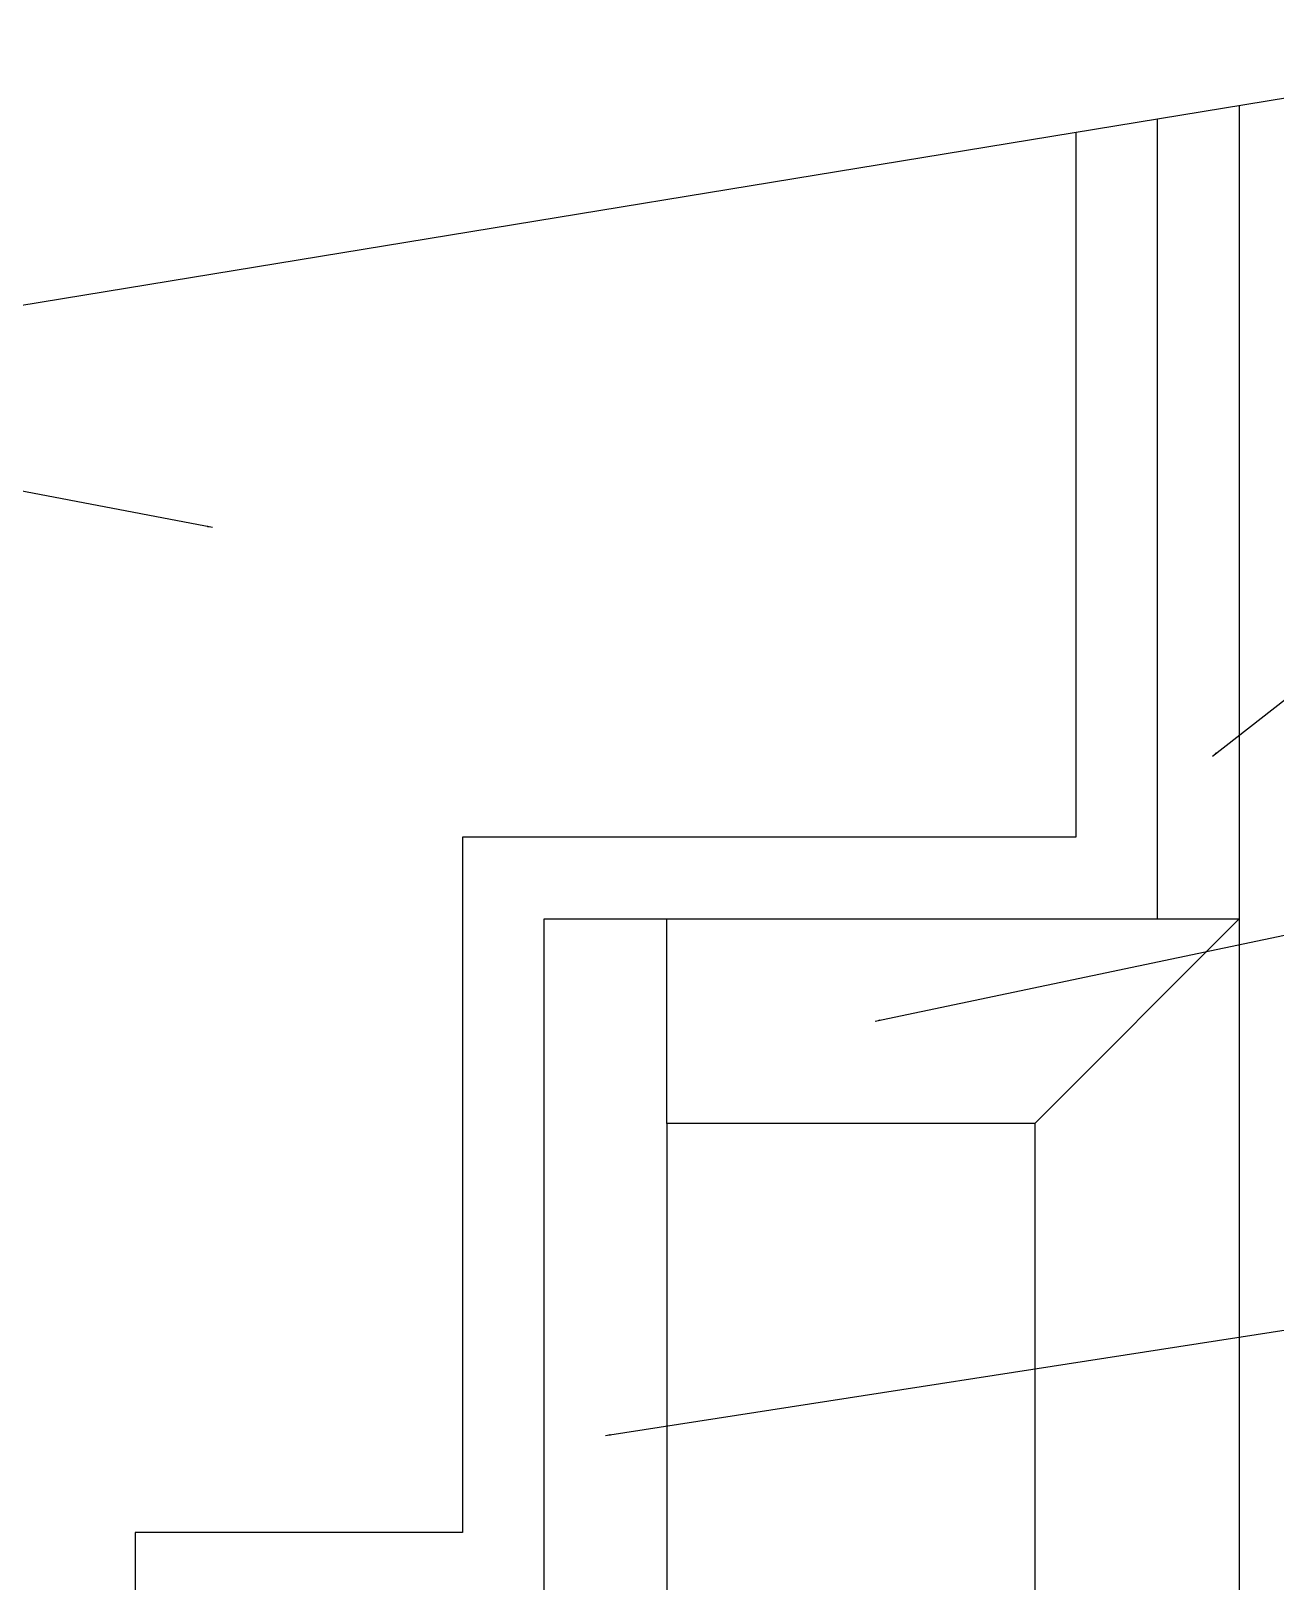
# Model space of a CAD drawing. Header units: metres. Extents: x 53 to 5323, y 88 to 7028.
# Drawn here: x 4004 to 4612, y 6270 to 7028 of the extents above; entities that cross this region are included whole.
import ezdxf

# ---------------------------------------------------------------- set-up
doc = ezdxf.new("R2010")
doc.units = ezdxf.units.M
for name, color, linetype in [('2', 2, 'Continuous'), ('4', 4, 'Continuous'), ('BH', 3, 'Continuous'), ('DIM', 3, 'Continuous')]:
    doc.layers.add(name, color=color, linetype=linetype)
doc.dimstyles.get("Standard").update_dxf_attribs({"dimtxt": 2.5, "dimasz": 2.5, "dimexe": 1.25, "dimexo": 0.625, "dimtad": 1, "dimcen": 2.5, "dimazin": 3, "dimtfac": 1, "dimtmove": 0, "dimatfit": 3})

msp = doc.modelspace()

# ---------------------------------------------------------------- hatches: boundary and pattern name
at = {"layer": 'BH'}
h = msp.add_hatch(dxfattribs=at)
h.set_pattern_fill('AR-CONC', scale=10)
h.paths.add_polyline_path([(4254.48, 6593.93), (4554.48, 6593.93), (4554.48, 6985.21), (4514.48, 6978.65), (4514.48, 6633.93), (4214.48, 6633.93), (4214.48, 6293.93), (4054.48, 6293.93), (4054.48, 5833.93), (4014.48, 5833.93), (4014.48, 5447.42), (4054.48, 5453.98), (4054.48, 5793.93), (4094.48, 5793.93), (4094.48, 6253.93), (4254.48, 6253.93)])
h = msp.add_hatch(dxfattribs=at)
h.set_pattern_fill('ANSI33', scale=200)
h.paths.add_polyline_path([(4254.48, 6253.93), (4314.48, 6253.93), (4314.48, 6493.93), (4314.48, 6593.93), (4254.48, 6593.93)])
h.paths.add_polyline_path([(4494.48, 6493.93), (4594.48, 6593.93), (4314.48, 6593.93), (4314.48, 6493.93)])
h.paths.add_polyline_path([(4594.48, 6991.77), (4554.48, 6985.21), (4554.48, 6593.93), (4594.48, 6593.93)])
h.paths.add_polyline_path([(4094.48, 6253.93), (4094.48, 5973.93), (4194.48, 5973.93, -0.91), (4194.48, 6093.93), (4314.48, 6093.93), (4314.48, 6253.93)])
h.paths.add_polyline_path([(4314.48, 6253.93), (4314.48, 6093.93, 1.07)])
h.paths.add_polyline_path([(4194.48, 5873.93), (4194.48, 5893.93, 0.79), (4194.48, 5973.93), (4094.48, 5973.93), (4094.48, 5753.93), (4114.48, 5753.93, -0.28)])
h.paths.add_polyline_path([(4094.48, 5793.93), (4054.48, 5793.93), (4054.48, 5453.98), (4094.48, 5460.54)])
h = msp.add_hatch(dxfattribs=at)
h.set_pattern_fill('AR-CONC', scale=40)
h.paths.add_polyline_path([(4214.48, 6633.93), (4514.48, 6633.93), (4514.48, 6978.65), (3694.48, 6844.17), (3694.48, 5394.94), (4014.48, 5447.42), (4014.48, 5833.93), (4054.48, 5833.93), (4054.48, 6293.93), (4214.48, 6293.93)])
h = msp.add_hatch(dxfattribs=at)
h.set_pattern_fill('ANSI31', scale=1000)
h.paths.add_polyline_path([(4054.48, 6293.93), (4214.48, 6293.93), (4214.48, 6633.93), (4514.48, 6633.93), (4514.48, 6978.65), (3694.48, 6844.17), (3694.48, 5394.94), (4014.48, 5447.42), (4014.48, 5833.93), (4054.48, 5833.93)])

# ---------------------------------------------------------------- linework, layer by layer
at = {"layer": '2'}
msp.add_lwpolyline([(4514.48, 6978.65), (4514.48, 6633.93), (4214.48, 6633.93), (4214.48, 6293.93), (4054.48, 6293.93), (4054.48, 5833.93), (4014.48, 5833.93), (4014.48, 5447.42)], dxfattribs=at)
at = {"layer": '4'}
for p, q in [((4554.48, 6593.93), (4554.48, 6985.21)), ((4254.48, 6593.93), (4594.48, 6593.93)), ((4254.48, 6253.93), (4254.48, 6593.93)), ((4314.48, 6493.93), (4314.48, 6593.93)), ((4594.48, 6593.93), (4594.48, 5542.54)), ((4494.48, 6493.93), (4494.48, 5526.14))]:
    msp.add_line(p, q, dxfattribs=at)
msp.add_lwpolyline([(4594.48, 6991.77), (4594.48, 6593.93), (4494.48, 6493.93), (4314.48, 6493.93), (4314.48, 6253.93, -1.07), (4314.48, 6093.93), (4194.48, 6093.93, 0.91), (4194.48, 5973.93, -0.79), (4194.48, 5893.93), (4194.48, 5873.93, 0.28), (4114.48, 5753.93), (4094.48, 5753.93)], format="xyb", dxfattribs=at)
at = {"layer": 'DIM'}
msp.add_line((3546.39, 6819.88), (4816.08, 7028.11), dxfattribs=at)

# ---------------------------------------------------------------- leaders
for points in [[(4092.22, 6785.36), (3346.47, 6927.93)], [(4581.38, 6673.6), (4799.87, 6843.75)], [(4416.35, 6543.93), (4852.26, 6635.55)], [(4170.21, 6159.88), (3310.68, 6532.11)], [(4284.48, 6341.35), (4832.61, 6426.42)]]:
    msp.add_leader(points, dimstyle='Standard', dxfattribs=at)

doc.saveas('drawing.dxf')
